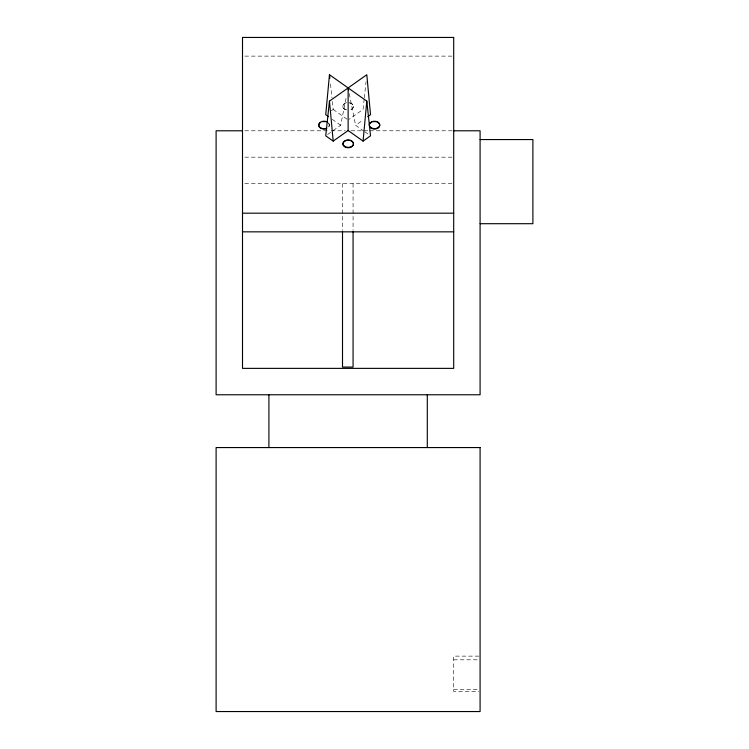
<?xml version="1.0" encoding="UTF-8"?>
<svg xmlns="http://www.w3.org/2000/svg" width="749" height="749" viewBox="0 0 749 749"><rect width="100%" height="100%" fill="white"/><g stroke="black" fill="none" stroke-linecap="round" stroke-linejoin="round"><path stroke-width="0.56" stroke-dasharray="3.75 2.81" d="M364.183 99.018L363.068 109.42L349.062 119.325M364.314 97.857L366.055 81.669M333.202 130.541L340.664 125.261L346.319 96.977M331.33 110.74L333.202 109.42L332.079 99.018M327.603 134.502L332.266 131.206M363.995 131.206L355.597 125.261L363.068 119.98M244.839 56.119L452.527 56.119M244.839 130.785L330.019 130.785M331.18 130.785L345.186 130.785M351.019 130.785L368.517 130.785M369.688 130.785L452.527 130.785M244.839 157.178L452.527 157.178M244.839 183.58L453.697 183.58M478.948 656.124L453.697 656.124L453.697 691.486L478.948 691.486M453.697 659.813L478.948 659.813M453.697 689.342L478.948 689.342M333.202 109.42L348.135 119.98M364.932 131.861L370.53 135.822M332.266 119.325L340.664 125.261M349.268 93.588L355.597 125.261M330.459 83.982L331.957 97.857M349.465 102.669A5.28 3.736 0 0 1 353.378 106.274L353.378 106.648A5.28 3.736 0 0 1 349.465 110.253M353.069 183.58L353.069 230.327M346.731 102.669A5.28 3.736 0 0 0 342.817 106.274L342.817 106.648A5.28 3.736 0 0 0 346.731 110.253M342.508 183.58L342.508 230.327M349.465 103.044A5.28 3.736 0 0 1 353.378 106.648M342.817 106.648A5.28 3.736 0 0 1 346.731 103.044M328.596 123.445A5.28 3.736 0 0 1 327.762 127.957M353.378 106.274A5.28 3.736 0 0 1 349.465 109.878M346.731 109.878A5.28 3.736 0 0 1 342.817 106.274M328.596 123.079A5.28 3.736 0 0 1 328.596 126.806"/><path stroke-width="1.12" d="M348.585 90.189L348.135 87.933L348.135 130.541L363.068 141.102L370.53 135.822L366.804 101.124L329.466 74.731L325.731 114.7L328.53 116.685M363.068 141.102L366.804 101.124M367.731 116.685L370.53 114.7L366.804 74.731L329.466 101.124L325.731 135.822L333.202 141.102L348.135 130.541M242.507 130.785L216.105 130.785L216.105 394.77L480.09 394.77L480.09 130.785L453.697 130.785M480.09 139.557L532.895 139.557L532.895 223.698L480.09 223.698M242.507 213.184L453.697 213.184M242.507 231.844L453.697 231.844M329.466 74.731L329.841 78.196M329.466 101.124L333.202 141.102M427.295 394.77L427.295 447.565M353.069 231.497L353.069 367.076L342.508 367.076L342.508 231.497M268.91 394.77L268.91 447.565M377.14 122.087A5.28 3.736 0 0 1 377.711 128.276A5.28 3.736 0 0 1 369.397 126.281M369.397 124.353A5.28 3.736 0 0 1 371.86 122.087M373.133 121.713A5.28 3.736 0 0 1 375.867 121.713M350.85 140.793A5.28 3.736 0 0 1 352.255 146.43A5.28 3.736 0 0 1 344.166 146.43A5.28 3.736 0 0 1 345.57 140.793M346.843 140.419A5.28 3.736 0 0 1 349.577 140.419M326.667 128.547A5.28 3.736 0 0 1 319.842 127.592A5.28 3.736 0 0 1 320.291 122.677M322.66 121.713A5.28 3.736 0 0 1 325.394 121.713M326.667 128.173A5.28 3.736 0 0 1 319.701 127.087A5.28 3.736 0 0 1 320.638 122.078A5.28 3.736 0 0 1 327.762 122.302M453.697 37.45L242.507 37.45L242.507 368.368L453.697 368.368L453.697 37.45M480.09 447.565L216.105 447.565L216.105 711.55L480.09 711.55L480.09 447.565M371.86 128.173A5.28 3.736 0 0 0 379.78 124.943A5.28 3.736 0 0 0 371.86 121.713A5.28 3.736 0 0 0 371.86 128.173M344.474 146.289A5.28 3.736 0 0 0 353.313 144.623A5.28 3.736 0 0 0 346.843 140.044A5.28 3.736 0 0 0 344.474 146.289"/></g></svg>
